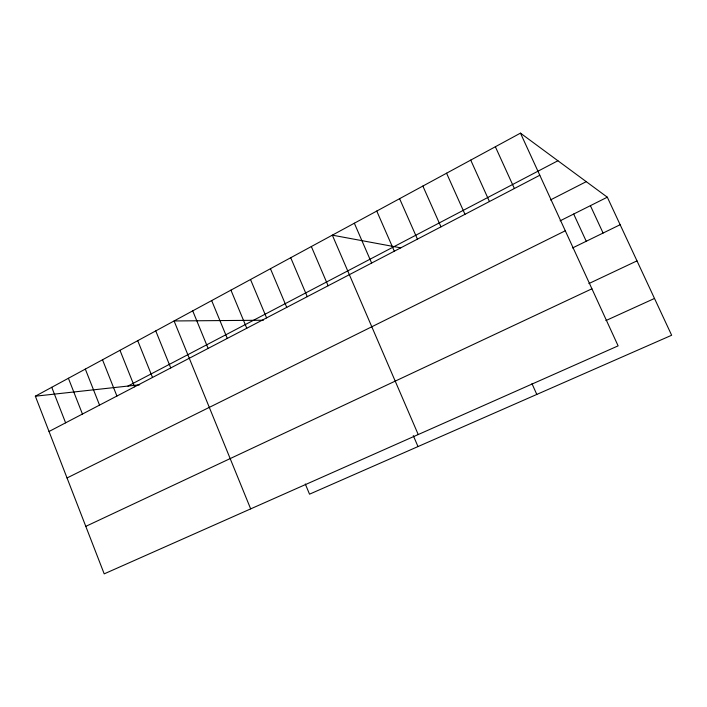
<?xml version="1.0" encoding="UTF-8"?>
<svg xmlns="http://www.w3.org/2000/svg" width="707" height="707" viewBox="0 0 707 707"><rect width="100%" height="100%" fill="white"/><g stroke="black" fill="none" stroke-linecap="round" stroke-linejoin="round"><path stroke-width="1.06" d="M520.467 133.137L618.121 345.864L104.203 573.863L35.35 396.194L520.467 133.137L607.313 197.191L671.65 335.251L309.525 494.175L305.291 483.977M127.967 386.066L557.911 160.754M49.03 431.491L539.794 175.248M550.47 199.94L586.253 181.664M560.103 220.84L607.313 197.191M67.032 477.959L565.291 230.782M572.546 247.954L620.145 224.72M588.887 283.569L636.989 260.874M85.794 526.362L591.918 288.792M605.881 320.58L654.505 298.451M35.35 396.194L139.659 384.785M263.375 320.227L174.081 320.96L250.667 508.881M400.772 247.848L332.334 235.157L418.226 434.549M590.398 205.666L603.089 233.045M573.686 214.035L586.244 241.273M495.36 146.756L514.378 188.522M470.729 160.109L489.438 201.539M446.568 173.206L464.976 214.309M531.973 383.645L536.799 394.435M422.866 186.065L440.982 226.841M399.596 198.676L417.43 239.134M376.76 211.057L394.32 251.206M354.34 223.218L371.635 263.048M413.277 435.592L417.996 446.568M311.345 246.531L328.119 285.769M290.718 257.719L307.253 296.666M270.445 268.713L286.75 307.377M250.517 279.512L266.592 317.903M230.933 290.135L246.77 328.242M211.667 300.581L227.292 338.423M192.719 310.859L208.132 348.427M155.752 330.903L170.749 367.94M137.724 340.677L152.518 377.458M119.978 350.301L134.569 386.826M102.515 359.775L116.92 396.053M85.326 369.089L99.546 405.12M68.402 378.263L82.445 414.055M51.752 387.295L65.61 422.839"/></g></svg>
